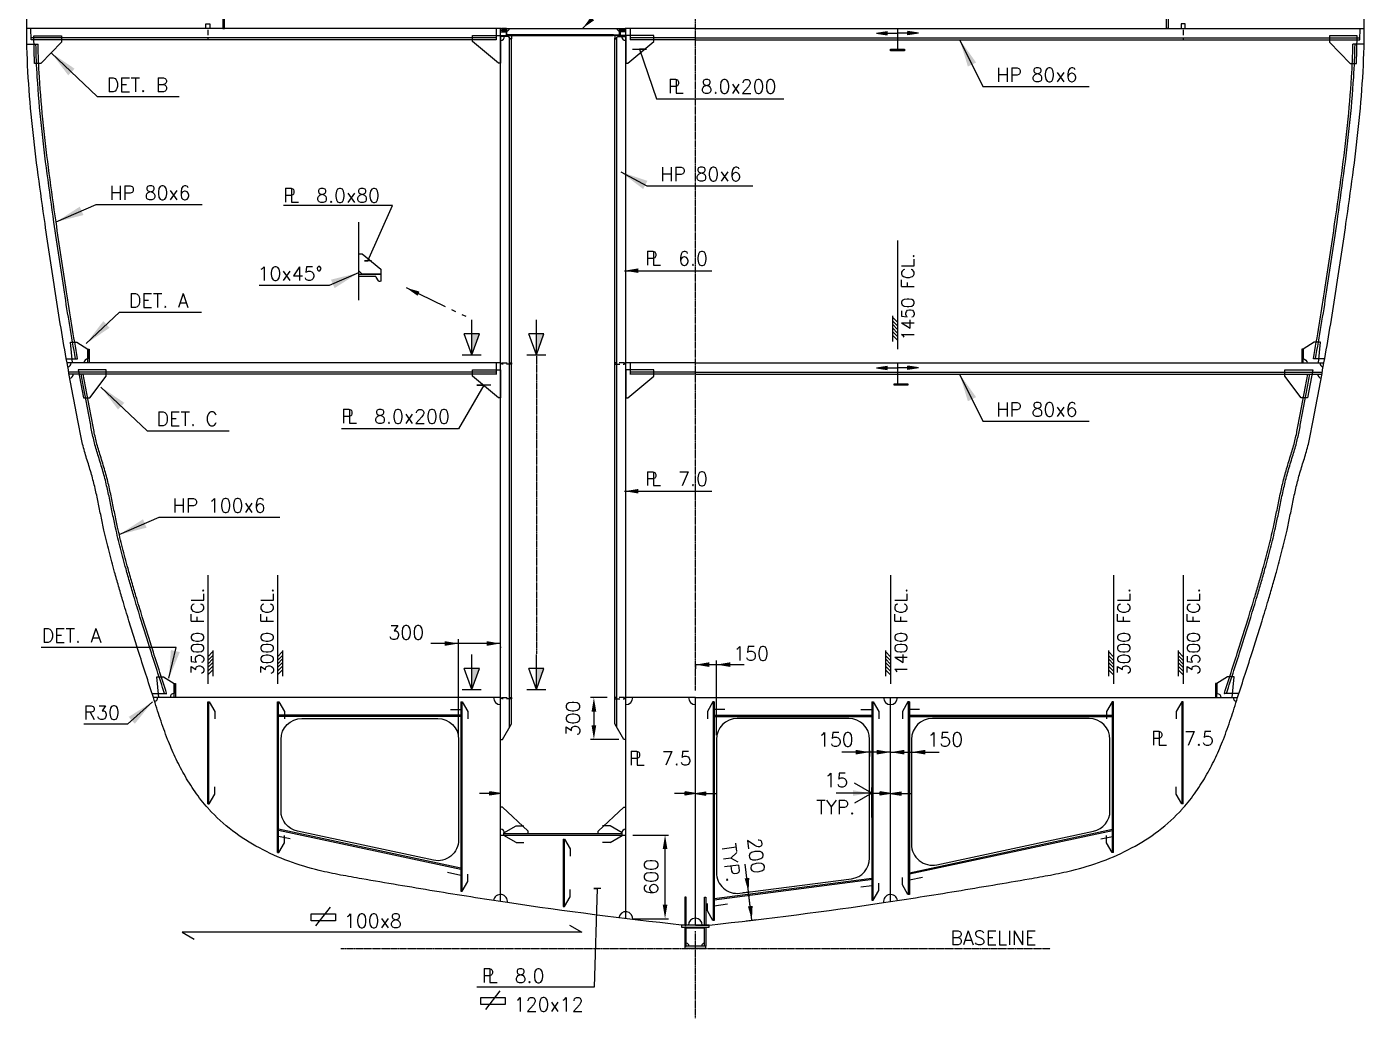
# Model space of a CAD drawing. Extents: x 53504 to 217282, y 25397 to 142583.
# Drawn here: x 184118 to 193718, y 115701 to 122813 of the extents above; entities that cross this region are included whole.
import ezdxf

# ---------------------------------------------------------------- set-up
doc = ezdxf.new("R2010")
doc.units = 0
doc.header["$LTSCALE"] = 250
for name, pattern in [('DASHED', [0.75, 0.5, -0.25]), ('PHANTOM', [2.1, 1.25, -0.2, 0.125, -0.2, 0.125, -0.2]), ('STP-035', [0.24, 0.15, -0.09])]:
    doc.linetypes.add(name, pattern=pattern)
doc.layers.get('0').update_dxf_attribs({"linetype": 'CONTINUOUS'})
doc.layers.get('DEFPOINTS').update_dxf_attribs({"linetype": 'CONTINUOUS'})
for name, color, linetype in [('S0CO1', 1, 'CONTINUOUS'), ('S0CO2', 2, 'CONTINUOUS'), ('S0CO5', 4, 'CONTINUOUS'), ('S0DA1', 1, 'DASHED'), ('S0DA2', 2, 'DASHED'), ('S0DIM', 2, 'CONTINUOUS'), ('S0PH1', 1, 'PHANTOM'), ('S0PH2', 2, 'PHANTOM'), ('S0TX2', 2, 'CONTINUOUS')]:
    doc.layers.add(name, color=color, linetype=linetype)
doc.styles.add('ROMANS', font='romans', dxfattribs={"height": 100})
doc.dimstyles.new('ORGINAL', dxfattribs={"dimscale": 100, "dimtxt": 1.8, "dimasz": 2, "dimexe": 0.5, "dimexo": 1, "dimgap": 0.5, "dimtad": 1, "dimdec": 0, "dimdsep": 46, "dimtxsty": 'ROMANS', "dimcen": 0, "dimclrd": 1, "dimclre": 1, "dimclrt": 2, "dimadec": 3, "dimazin": 2, "dimtfac": 1, "dimtdec": 0, "dimtmove": 0, "dimatfit": 3, "dimfxl": 1, "dimtvp": 100, "dimtolj": 1, "dimarcsym": 0})
doc.dimstyles.new('ROAR', dxfattribs={"dimscale": 0.4, "dimtxt": 150, "dimasz": 2.4, "dimexe": 100, "dimexo": 100, "dimgap": 400, "dimtad": 0, "dimdsep": 46, "dimtxsty": 'ROMANS', "dimblk1": 'PILB', "dimblk2": 'PILC', "dimsah": 1, "dimcen": 0, "dimclrd": 1, "dimclre": 1, "dimclrt": 2, "dimadec": 0, "dimazin": 0, "dimtfac": 1, "dimtmove": 2, "dimatfit": 3, "dimldrblk": 'PILB', "dimfxl": 100, "dimtvp": 100, "dimtolj": 1, "dimarcsym": 0})
doc.dimstyles.new('ROAR1', dxfattribs={"dimscale": 0.4, "dimtxt": 2, "dimasz": 2, "dimexe": 75, "dimexo": 75, "dimgap": 500, "dimtad": 0, "dimdsep": 46, "dimtxsty": 'ROMANS', "dimblk1": 'PILD', "dimblk2": 'PILC', "dimsah": 1, "dimcen": 0, "dimclrd": 1, "dimclre": 1, "dimclrt": 2, "dimadec": 0, "dimazin": 0, "dimtfac": 1, "dimtmove": 2, "dimatfit": 3, "dimldrblk": 'PILD', "dimfxl": 1, "dimtvp": 100, "dimtolj": 1, "dimarcsym": 0})
doc.dimstyles.get("Standard").update_dxf_attribs({"dimscale": 50, "dimtxt": 2, "dimasz": 2, "dimexe": 0.5, "dimexo": 1, "dimgap": 1, "dimtad": 1, "dimdsep": 46, "dimtxsty": 'ROMANS', "dimcen": 1.5, "dimclrd": 1, "dimclre": 1, "dimclrt": 2, "dimazin": 2, "dimtfac": 1, "dimtmove": 2, "dimatfit": 3, "dimfxl": 1, "dimtvp": 100, "dimtolj": 1, "dimarcsym": 0})

# ---------------------------------------------------------------- blocks, each defined once
blk = doc.blocks.new('*X7')
at = {"color": 0}
for p, q in [((13410, 17177), (13450, 17217)), ((13439, 17177), (13479, 17217)), ((13467, 17177), (13507, 17217)), ((13495, 17177), (13535, 17217)), ((13523, 17177), (13563, 17217)), ((13552, 17177), (13592, 17217))]:
    blk.add_line(p, q, dxfattribs=at)
blk = doc.blocks.new('TYKK')
at = {"layer": 'S0CO1'}
for p, q in [((-2.04, 0.82), (2.04, 0.82)), ((-2.04, 0), (2.04, 0))]:
    blk.add_line(p, q, dxfattribs=at)
at = {"layer": 'S0CO1', "xscale": 0.0204, "yscale": 0.0204, "zscale": 0.0204}
blk.add_blockref('*X7', (-275.41, -350.41), dxfattribs=at)
blk = doc.blocks.new('LLL')
at = {"layer": 'S0PH2'}
for p, q in [((42, 113), (42, 431)), ((110, 301), (-27, 301)), ((42, 113), (-27, 301)), ((42, 113), (110, 301)), ((-44, 113), (127, 113))]:
    blk.add_line(p, q, dxfattribs=at)
blk.add_solid([(110, 301), (42, 113), (110, 301), (42, 301)], dxfattribs=at)
blk = doc.blocks.new('PLDIM2')
at = {"layer": 'S0TX2', "style": 'ROMANS'}
for s, p in [('P', (-19.2, 0.3)), ('L', (22.8, 0.3))]:
    blk.add_text(s, height=100, dxfattribs=at).set_placement(p)
blk.add_attdef('XX.X', (168.5, -1.5), '', height=100, dxfattribs=at)
blk = doc.blocks.new('*D153')
at = {"layer": 'DEFPOINTS', "color": 0, "transparency": 16777216}
for p in [(188332.6, 118001.1), (188188.4, 117701.1), (188417.6, 117701.1)]:
    blk.add_point(p, dxfattribs=at)
at = {"layer": 'S0CO1', "color": 1, "lineweight": -2, "transparency": 16777216}
for p, q in [((188282.6, 118001.1), (188163.4, 118001.1)), ((188188.4, 117901.1), (188188.4, 117801.1)), ((188367.6, 117701.1), (188163.4, 117701.1))]:
    blk.add_line(p, q, dxfattribs=at)
at = {"layer": 'S0CO1', "color": 1, "transparency": 16777216}
for points in [[(188171.7, 117901.1), (188205.1, 117901.1), (188188.4, 118001.1)], [(188171.7, 117801.1), (188205.1, 117801.1), (188188.4, 117701.1)]]:
    blk.add_solid(points, dxfattribs=at)
at = {"layer": 'S0CO1', "color": 2, "transparency": 16777216, "insert": (188038.4, 117851.1), "char_height": 100, "attachment_point": 5, "rotation": 90, "style": 'ROMANS'}
blk.add_mtext('\\A1;300', dxfattribs=at)
blk = doc.blocks.new('FLST-2')
at = {"layer": 'S0TX2', "color": 1}
for p, q in [((-221.6, 65.4), (-117, 197.8)), ((-256, 101.1), (-256, 151.1)), ((-256, 151.1), (-81, 151.1)), ((-81, 101.1), (-256, 101.1)), ((-81, 151.1), (-81, 101.1))]:
    blk.add_line(p, q, dxfattribs=at)
at = {"layer": 'S0TX2', "style": 'ROMANS'}
blk.add_attdef('FL.ST', (-20.1, 50), '', height=100, dxfattribs=at)
blk = doc.blocks.new('ST10005')
at = {"color": 1}
for p, q in [((0, 0), (2, 0.32)), ((0, 0), (2, -0.32)), ((0, 0), (4, 0)), ((2, 0.32), (2, -0.32))]:
    blk.add_line(p, q, dxfattribs=at)
blk.add_solid([(0, 0), (2, 0.32), (0, 0), (2, -0.32)], dxfattribs=at)
blk = doc.blocks.new('PILD')
at = {"color": 1, "linetype": 'ByBlock'}
blk.add_line((0, 0), (250, 0), dxfattribs=at)
blk.add_solid([(125, 21), (125, -21), (0, 0)], dxfattribs=at)
blk = doc.blocks.new('PILC')
at = {"color": 1, "linetype": 'ByBlock'}
blk.add_line((0, 0), (-250, 0), dxfattribs=at)
blk.add_solid([(-125, 21), (-125, -21), (0, 0)], dxfattribs=at)
blk = doc.blocks.new('*D146')
at = {"layer": 'DEFPOINTS', "color": 0, "transparency": 16777216}
for p in [(187217.6, 118389), (187517.6, 118395.9), (187217.6, 117701.1)]:
    blk.add_point(p, dxfattribs=at)
at = {"layer": 'S0DIM', "color": 1, "lineweight": -2, "transparency": 16777216}
for p, q in [((187216.8, 118389), (187216, 118389)), ((187217.6, 117731.1), (187217.6, 118419)), ((187517.6, 118389), (187217.6, 118389)), ((187518.4, 118389), (187519.2, 118389)), ((187517.6, 118365.9), (187517.6, 118359))]:
    blk.add_line(p, q, dxfattribs=at)
at = {"layer": 'S0DIM', "color": 1, "lineweight": -2, "transparency": 16777216, "xscale": 0.8, "yscale": 0.8, "zscale": 0.8}
blk.add_blockref('PILC', (187217.6, 118389), dxfattribs=at)
at = {"layer": 'S0DIM', "color": 1, "lineweight": -2, "transparency": 16777216, "xscale": 0.8, "yscale": 0.8, "zscale": 0.8, "rotation": 180}
blk.add_blockref('PILD', (187517.6, 118389), dxfattribs=at)
at = {"layer": 'S0DIM', "color": 2, "transparency": 16777216, "insert": (186841.5, 118468.2), "char_height": 100, "attachment_point": 5, "style": 'ROMANS'}
blk.add_mtext('\\A1;300', dxfattribs=at)
blk = doc.blocks.new('*D147')
at = {"layer": 'DEFPOINTS', "color": 0, "transparency": 16777216}
for p in [(188917.6, 118266.3), (189067.6, 118237.5), (189067.6, 117701.1)]:
    blk.add_point(p, dxfattribs=at)
at = {"layer": 'S0DIM', "color": 1, "lineweight": -2, "transparency": 16777216}
for p, q in [((188916.8, 118237.5), (188916, 118237.5)), ((188917.6, 118237.5), (189067.6, 118237.5)), ((188917.6, 118236.3), (188917.6, 118207.5)), ((189067.6, 117731.1), (189067.6, 118267.5)), ((189068.4, 118237.5), (189069.2, 118237.5))]:
    blk.add_line(p, q, dxfattribs=at)
at = {"layer": 'S0DIM', "color": 1, "lineweight": -2, "transparency": 16777216, "xscale": 0.8, "yscale": 0.8, "zscale": 0.8}
blk.add_blockref('PILD', (188917.6, 118237.5), dxfattribs=at)
at = {"layer": 'S0DIM', "color": 1, "lineweight": -2, "transparency": 16777216, "xscale": 0.8, "yscale": 0.8, "zscale": 0.8, "rotation": 180}
blk.add_blockref('PILC', (189067.6, 118237.5), dxfattribs=at)
at = {"layer": 'S0DIM', "color": 2, "transparency": 16777216, "insert": (189316.6, 118316.7), "char_height": 100, "attachment_point": 5, "style": 'ROMANS'}
blk.add_mtext('\\A1;150', dxfattribs=at)
blk = doc.blocks.new('pil')
at = {"layer": 'S0CO1', "yscale": 37.5, "zscale": 37.5, "rotation": 180}
for p, xscale in [((-150, 0), -37.5), ((150, 0), 37.5)]:
    blk.add_blockref('ST10005', p, dxfattribs=dict(at, xscale=xscale))
blk = doc.blocks.new('snip')
at = {"color": 0, "linetype": 'ByBlock'}
for p, q in [((-75, -151), (-75, -221)), ((75, -151), (75, -221))]:
    blk.add_line(p, q, dxfattribs=at)
blk.add_lwpolyline([(75, -151), (13, -43), (-12, -43), (-75, -151)], dxfattribs=at)
blk = doc.blocks.new('*D148')
at = {"layer": 'DEFPOINTS', "color": 0, "transparency": 16777216}
for p in [(188417.6, 117015.2), (188699, 117015.2), (188417.6, 116415.2)]:
    blk.add_point(p, dxfattribs=at)
at = {"layer": 'S0CO1', "color": 1, "lineweight": -2, "transparency": 16777216}
for p, q in [((188467.6, 117015.2), (188724, 117015.2)), ((188699, 116515.2), (188699, 116915.2)), ((188467.6, 116415.2), (188724, 116415.2))]:
    blk.add_line(p, q, dxfattribs=at)
at = {"layer": 'S0CO1', "color": 1, "transparency": 16777216}
for points in [[(188682.3, 116915.2), (188715.7, 116915.2), (188699, 117015.2)], [(188682.3, 116515.2), (188715.7, 116515.2), (188699, 116415.2)]]:
    blk.add_solid(points, dxfattribs=at)
at = {"layer": 'S0CO1', "color": 2, "transparency": 16777216, "insert": (188599, 116715.2), "char_height": 100, "attachment_point": 5, "rotation": 90, "style": 'ROMANS'}
blk.add_mtext('\\A1;600', dxfattribs=at)
blk = doc.blocks.new('*D149')
at = {"layer": 'DEFPOINTS', "color": 0, "transparency": 16777216}
for p in [(190167.6, 117651.1), (190167.6, 117609.5), (190317.6, 117579.5)]:
    blk.add_point(p, dxfattribs=at)
at = {"layer": 'S0DIM', "color": 1, "lineweight": -2, "transparency": 16777216}
for p, q in [((190166.8, 117609.5), (190166, 117609.5)), ((190167.6, 117621.1), (190167.6, 117579.5)), ((190317.6, 117609.5), (190167.6, 117609.5)), ((190317.6, 117609.5), (190317.6, 117639.5)), ((190318.4, 117609.5), (190319.2, 117609.5))]:
    blk.add_line(p, q, dxfattribs=at)
at = {"layer": 'S0DIM', "color": 1, "lineweight": -2, "transparency": 16777216, "xscale": 0.8, "yscale": 0.8, "zscale": 0.8}
blk.add_blockref('PILC', (190167.6, 117609.5), dxfattribs=at)
at = {"layer": 'S0DIM', "color": 1, "lineweight": -2, "transparency": 16777216, "xscale": 0.8, "yscale": 0.8, "zscale": 0.8, "rotation": 180}
blk.add_blockref('PILD', (190317.6, 117609.5), dxfattribs=at)
at = {"layer": 'S0DIM', "color": 2, "transparency": 16777216, "insert": (189925, 117701.3), "char_height": 100, "attachment_point": 5, "style": 'ROMANS'}
blk.add_mtext('\\A1;150', dxfattribs=at)
blk = doc.blocks.new('PILB')
at = {"color": 1}
for q in [(130, 75), (130, -75)]:
    blk.add_line((0, 0), q, dxfattribs=at)
at = {"color": 1, "linetype": 'ByBlock'}
blk.add_line((0, 0), (250, 0), dxfattribs=at)
blk = doc.blocks.new('*D150')
at = {"layer": 'DEFPOINTS', "color": 0, "transparency": 16777216}
for p in [(190167.6, 117316), (190167.6, 117100.6), (190182.6, 117100.6)]:
    blk.add_point(p, dxfattribs=at)
at = {"layer": 'S0DIM', "color": 1, "lineweight": -2, "transparency": 16777216}
for p, q in [((190166.7, 117316), (190165.7, 117316)), ((190167.6, 117140.6), (190167.6, 117356)), ((190182.6, 117316), (190167.6, 117316)), ((190182.6, 117140.6), (190182.6, 117356)), ((190183.6, 117316), (190184.6, 117316))]:
    blk.add_line(p, q, dxfattribs=at)
at = {"layer": 'S0DIM', "color": 1, "lineweight": -2, "transparency": 16777216, "xscale": 0.9600000000000001, "yscale": 0.9600000000000001, "zscale": 0.9600000000000001}
blk.add_blockref('PILC', (190167.6, 117316), dxfattribs=at)
at = {"layer": 'S0DIM', "color": 1, "lineweight": -2, "transparency": 16777216, "xscale": 0.9600000000000001, "yscale": 0.9600000000000001, "zscale": 0.9600000000000001, "rotation": 180}
blk.add_blockref('PILB', (190182.6, 117316), dxfattribs=at)
at = {"layer": 'S0DIM', "color": 2, "transparency": 16777216, "insert": (189928.2, 117409.1), "char_height": 100, "attachment_point": 5, "style": 'ROMANS'}
blk.add_mtext('\\A1;15', dxfattribs=at)
blk = doc.blocks.new('*D151')
at = {"layer": 'DEFPOINTS', "color": 0, "transparency": 16777216}
for p in [(190467.6, 117651.1), (190467.6, 117609.5), (190317.6, 117579.5)]:
    blk.add_point(p, dxfattribs=at)
at = {"layer": 'S0DIM', "color": 1, "lineweight": -2, "transparency": 16777216}
for p, q in [((190316.8, 117609.5), (190316, 117609.5)), ((190317.6, 117609.5), (190317.6, 117639.5)), ((190317.6, 117609.5), (190467.6, 117609.5)), ((190467.6, 117621.1), (190467.6, 117579.5)), ((190468.4, 117609.5), (190469.2, 117609.5))]:
    blk.add_line(p, q, dxfattribs=at)
at = {"layer": 'S0DIM', "color": 1, "lineweight": -2, "transparency": 16777216, "xscale": 0.8, "yscale": 0.8, "zscale": 0.8}
blk.add_blockref('PILD', (190317.6, 117609.5), dxfattribs=at)
at = {"layer": 'S0DIM', "color": 1, "lineweight": -2, "transparency": 16777216, "xscale": 0.8, "yscale": 0.8, "zscale": 0.8, "rotation": 180}
blk.add_blockref('PILC', (190467.6, 117609.5), dxfattribs=at)
at = {"layer": 'S0DIM', "color": 2, "transparency": 16777216, "insert": (190710.3, 117701.3), "char_height": 100, "attachment_point": 5, "style": 'ROMANS'}
blk.add_mtext('\\A1;150', dxfattribs=at)
blk = doc.blocks.new('*D152')
at = {"layer": 'DEFPOINTS', "color": 0, "transparency": 16777216}
for p in [(189227.2, 116598.4), (189298.6, 116606.8), (189251, 116397)]:
    blk.add_point(p, dxfattribs=at)
at = {"layer": 'S0DIM', "color": 1, "lineweight": -2, "transparency": 16777216}
for p, q in [((189257, 116601.9), (189328.4, 116610.4)), ((189298.5, 116607.6), (189298.4, 116608.4)), ((189322.5, 116405.4), (189298.6, 116606.8)), ((189280.8, 116400.5), (189352.3, 116408.9)), ((189322.6, 116404.6), (189322.7, 116403.8))]:
    blk.add_line(p, q, dxfattribs=at)
at = {"layer": 'S0DIM', "color": 1, "lineweight": -2, "transparency": 16777216, "xscale": 0.8, "yscale": 0.8, "zscale": 0.8}
for name, p, rotation in [('PILC', (189298.6, 116606.8), 276.7494798006376), ('PILD', (189322.5, 116405.4), 96.74947980063762)]:
    blk.add_blockref(name, p, dxfattribs=dict(at, rotation=rotation))
at = {"layer": 'S0DIM', "color": 2, "transparency": 16777216, "insert": (189353.7, 116867.6), "char_height": 100, "attachment_point": 5, "rotation": 276.74948, "style": 'ROMANS'}
blk.add_mtext('\\A1;200', dxfattribs=at)
blk = doc.blocks.new('KJØL')
at = {"layer": 'S0CO1'}
blk.add_line((-65, -20), (65, -20), dxfattribs=at)
for points in [[(-75, 0), (-65, 0), (-65, 200), (-75, 200)], [(75, 0), (65, 0), (65, 200), (75, 200)]]:
    blk.add_lwpolyline(points, close=True, dxfattribs=at)
for centre, start, end in [((-65, -150), 0, 90), ((65, -150), 90, 180)]:
    blk.add_arc(centre, 20, start, end, dxfattribs=at)
at = {"layer": 'S0CO2'}
for points in [[(-100, -15), (100, -15), (100, 0), (-100, 0)], [(-75, -150), (-65, -150), (-65, -15), (-75, -15)], [(75, -150), (65, -150), (65, -15), (75, -15)], [(-75, -165), (75, -165), (75, -150), (-75, -150)]]:
    blk.add_lwpolyline(points, close=True, dxfattribs=at)

msp = doc.modelspace()

# ---------------------------------------------------------------- hatches: boundary and pattern name
at = {"layer": 'S0CO1'}
h = msp.add_hatch(dxfattribs=at)
h.set_pattern_fill('ANSI37', color=0, scale=2.666664, style=0)
h.set_pattern_definition([(45, (184051.016, 119782.64), (-5.986831, 5.986831), []), (135, (184051.016, 119782.64), (-5.986831, -5.986831), [])])
h.paths.add_polyline_path([(187557.636, 122786.09), (187557.636, 122801.09), (187527.636, 122801.09), (187527.636, 122786.09)])
h = msp.add_hatch(dxfattribs=at)
h.set_pattern_fill('ANSI37', color=0, scale=2.666664, style=0)
h.set_pattern_definition([(135, (191884.256, 119782.64), (5.986831, 5.986831), []), (45, (191884.256, 119782.64), (5.986831, -5.986831), [])])
h.paths.add_polyline_path([(188377.636, 122786.09), (188377.636, 122801.09), (188407.636, 122801.09), (188407.636, 122786.09)])

# ---------------------------------------------------------------- linework, layer by layer
at = {"layer": 'S0CO1', "color": 0}
for p, q in [((184148.215, 122718.12), (184147.635, 122801.09)), ((187487.636, 122801.09), (187487.636, 122718.12)), ((188447.636, 122801.09), (188447.636, 122718.12)), ((193687.057, 122718.12), (193687.636, 122801.09)), ((184118.725, 122688.12), (184198.741, 122688.12)), ((187487.636, 122733.12), (184148.11, 122733.12)), ((187487.636, 122718.12), (184148.215, 122718.12)), ((187582.635, 117787.691), (187582.635, 122733.181)), ((187597.635, 117813.671), (187597.635, 122730.533)), ((188329.969, 122756.09), (187607.636, 122756.09)), ((187607.636, 122751.09), (188327.636, 122751.09)), ((188337.636, 117813.671), (188337.636, 122730.533)), ((188352.636, 117787.691), (188352.636, 122733.181)), ((188917.636, 122733.12), (188447.636, 122733.12)), ((188917.636, 122718.12), (188447.636, 122718.12)), ((188917.636, 122733.12), (193687.161, 122733.12)), ((188917.636, 122718.12), (193687.057, 122718.12)), ((193716.547, 122688.12), (193636.531, 122688.12)), ((184401.614, 120431.09), (184482.901, 120431.09)), ((187487.636, 120401.09), (187487.636, 120318.12)), ((188447.636, 120401.09), (188447.636, 120318.12)), ((193433.657, 120431.09), (193352.37, 120431.09)), ((187487.636, 120336.09), (184418.917, 120336.09)), ((187487.636, 120321.09), (184421.687, 120321.09)), ((188917.636, 120336.09), (188447.636, 120336.09)), ((188917.636, 120321.09), (188447.636, 120321.09)), ((188917.636, 120336.09), (193416.354, 120336.09)), ((188917.636, 120321.09), (193413.584, 120321.09)), ((185016.882, 118031.09), (185121.922, 118031.09)), ((192818.39, 118031.09), (192713.35, 118031.09)), ((185417.636, 117239.078), (185417.636, 117971.09)), ((185425.636, 117239.078), (185425.636, 117971.09)), ((185917.636, 116889.935), (185917.636, 117971.09)), ((185925.636, 116889.935), (185925.636, 117971.09)), ((187232.636, 117971.09), (187232.636, 116612.364)), ((187240.636, 117971.09), (187240.636, 116612.364)), ((189044.636, 117971.09), (189044.636, 116402.983)), ((189052.636, 117971.09), (189052.636, 116402.983)), ((190182.636, 117971.09), (190182.636, 116549.147)), ((190190.636, 117971.09), (190190.636, 116549.147)), ((190444.636, 117971.09), (190444.636, 116588.769)), ((190452.636, 117971.09), (190452.636, 116588.769)), ((191909.636, 116889.935), (191909.636, 117971.09)), ((191917.636, 116889.935), (191917.636, 117971.09)), ((192409.636, 117239.078), (192409.636, 117971.09)), ((192417.636, 117239.078), (192417.636, 117971.09)), ((187232.636, 117874.09), (185925.636, 117874.09)), ((187232.636, 117866.09), (185925.636, 117866.09)), ((187532.636, 117701.089), (187597.635, 117813.671)), ((188402.636, 117701.089), (188337.636, 117813.671)), ((189052.636, 117874.09), (190182.636, 117874.09)), ((189052.636, 117866.09), (190182.636, 117866.09)), ((190452.636, 117874.09), (191909.636, 117874.09)), ((190452.636, 117866.09), (191909.636, 117866.09)), ((187517.636, 117701.089), (187532.636, 117701.089)), ((188417.636, 117701.089), (188402.636, 117701.089)), ((187232.636, 116777.028), (185925.636, 117056.332)), ((187232.636, 116768.848), (185925.636, 117048.152)), ((187542.636, 117027.241), (188392.636, 117027.241)), ((190452.636, 116744.973), (191909.636, 117056.332)), ((190452.636, 116736.793), (191909.636, 117048.152)), ((186009.41, 116987.301), (185925.636, 117005.203)), ((187517.636, 117015.241), (188417.636, 117015.241)), ((187967.636, 116985.241), (187967.636, 116503.34)), ((187975.636, 116985.241), (187975.636, 116503.34)), ((191825.861, 116987.301), (191909.636, 117005.203)), ((187232.636, 116725.899), (187138.541, 116746.007)), ((189052.636, 116558.793), (190182.636, 116704.73)), ((189052.636, 116550.726), (190190.636, 116697.696)), ((190105.392, 116644.338), (190182.636, 116654.314)), ((190452.636, 116693.845), (190546.731, 116713.952)), ((189052.636, 116508.378), (189147.334, 116520.608))]:
    msp.add_line(p, q, dxfattribs=at)
for points in [[(187527.636, 122786.09), (187557.636, 122786.09), (187557.636, 122801.09), (187527.636, 122801.09)], [(188407.636, 122786.09), (188377.636, 122786.09), (188377.636, 122801.09), (188407.636, 122801.09)], [(184218.36, 122548.12), (184173.314, 122548.12), (184167.863, 122748.12), (184367.865, 122748.12), (184367.865, 122703.12), (184218.36, 122548.12)], [(187502.636, 122551.09), (187317.64, 122706.09), (187317.64, 122751.09), (187517.636, 122751.09), (187517.636, 122551.09), (187502.636, 122551.09)], [(188432.636, 122551.09), (188617.631, 122706.09), (188617.631, 122751.09), (188417.636, 122751.09), (188417.636, 122551.09), (188432.636, 122551.09)], [(193616.911, 122548.12), (193661.958, 122548.12), (193667.409, 122748.12), (193467.406, 122748.12), (193467.406, 122703.12), (193616.911, 122548.12)], [(186500.239, 121184.551), (186525.239, 121184.551), (186660.239, 121074.551), (186660.239, 121037.051), (186525.239, 121037.051), (186500.239, 121062.051)], [(184557.032, 120401.09), (184557.032, 120501.09), (184565.032, 120501.09), (184565.032, 120401.09)], [(193278.239, 120401.09), (193278.239, 120501.09), (193270.239, 120501.09), (193270.239, 120401.09)], [(184570.704, 120151.09), (184687.331, 120306.09), (184687.331, 120351.09), (184487.331, 120351.09), (184524.916, 120151.09), (184570.704, 120151.09)], [(187502.636, 120151.09), (187317.64, 120306.09), (187317.64, 120351.09), (187517.636, 120351.09), (187517.636, 120151.09), (187502.636, 120151.09)], [(188432.636, 120151.09), (188617.631, 120306.09), (188617.631, 120351.09), (188417.636, 120351.09), (188417.636, 120151.09), (188432.636, 120151.09)], [(193264.567, 120151.09), (193147.94, 120306.09), (193147.94, 120351.09), (193347.94, 120351.09), (193310.355, 120151.09), (193264.567, 120151.09)], [(185176.527, 118001.09), (185176.527, 118101.09), (185184.527, 118101.09), (185184.527, 118001.09)], [(192658.744, 118001.09), (192658.744, 118101.09), (192650.744, 118101.09), (192650.744, 118001.09)]]:
    msp.add_lwpolyline(points, close=True, dxfattribs=at)
at = {"layer": 'S0CO1', "color": 0, "flags": 128}
for points in [[(184467.659, 120431.09, -0.00649983), (184387.652, 120910.249, -0.002238), (184313.106, 121410.385, -0.002147), (184264.467, 121757.541, -0.00760301), (184222.772, 122104.17), (184222.772, 122104.17, -0.010333), (184193.596, 122451.33), (184193.596, 122451.33, -0.01078742), (184183.738, 122688.12)], [(184482.901, 120431.09, -0.00653606), (184402.478, 120912.527, -0.002238), (184327.952, 121412.53, -0.00214701), (184279.331, 121759.559, -0.00760301), (184237.69, 122105.735), (184237.69, 122105.735, -0.010333), (184208.566, 122452.277), (184208.566, 122452.277, -0.0107737), (184198.741, 122688.12)], [(193352.37, 120431.09, 0.00653606), (193432.793, 120912.527, 0.002238), (193507.319, 121412.53, 0.00214701), (193555.94, 121759.559, 0.00760301), (193597.581, 122105.735), (193597.581, 122105.735, 0.010333), (193626.705, 122452.277), (193626.705, 122452.277, 0.0107737), (193636.531, 122688.12)], [(193367.612, 120431.09, 0.00649983), (193447.619, 120910.249, 0.002238), (193522.165, 121410.385, 0.002147), (193570.804, 121757.541, 0.00760301), (193612.5, 122104.17), (193612.5, 122104.17, 0.010333), (193641.675, 122451.33), (193641.676, 122451.33, 0.01078742), (193651.534, 122688.12)], [(185106.167, 118031.09, 0.00112468), (185052.653, 118196.448, -0.00258337), (184998.727, 118364.733), (184989.044, 118395.605), (184979.401, 118426.452), (184932.537, 118576.306, -0.003394), (184887.009, 118725.367, -0.002699), (184858.106, 118824.339, -0.002111), (184830.102, 118923.784, -0.004135), (184790.374, 119071.927, -0.008987), (184754.934, 119219.456, -0.005015), (184734.147, 119318.066, 0.001955), (184713.485, 119419.126, 0.005464), (184691.068, 119521.027, 0.012449), (184664.427, 119624.354, 0.008857), (184632.465, 119729.553, -0.014897), (184604.028, 119827.375, -0.015935), (184583.367, 119919.229, -0.002096), (184565.164, 120016.392, 0.001797), (184527.713, 120216.976, -0.00113673), (184508.135, 120321.09)], [(185121.922, 118031.09, -0.00000493), (185121.74, 118031.655, 0.001152), (185066.914, 118201.099, -0.00258326), (185013.037, 118369.229), (185003.357, 118400.094), (184993.718, 118430.927), (184946.854, 118580.783, -0.003394), (184901.384, 118729.651, -0.002699), (184872.527, 118828.466, -0.002111), (184844.558, 118927.789, -0.004135), (184804.894, 119075.692, -0.008987), (184769.58, 119222.697, -0.005015), (184748.855, 119321.013, 0.001955), (184728.169, 119422.188, 0.005464), (184705.681, 119524.41, 0.012449), (184678.854, 119628.459, 0.008857), (184646.738, 119734.167, -0.014897), (184618.55, 119831.132, -0.015935), (184598.099, 119922.053, -0.002096), (184579.919, 120019.092, 0.001797), (184542.448, 120219.782, -0.00110682), (184523.391, 120321.09)], [(192713.35, 118031.09, 0.00000493), (192713.531, 118031.655, -0.001152), (192768.357, 118201.099, 0.00258326), (192822.234, 118369.229), (192831.914, 118400.094), (192841.553, 118430.927), (192888.418, 118580.783, 0.003394), (192933.887, 118729.651, 0.002699), (192962.744, 118828.466, 0.002111), (192990.714, 118927.789, 0.004135), (193030.377, 119075.692, 0.008987), (193065.692, 119222.697, 0.005015), (193086.417, 119321.013, -0.001955), (193107.102, 119422.188, -0.005464), (193129.59, 119524.41, -0.012449), (193156.417, 119628.459, -0.008857), (193188.533, 119734.167, 0.014897), (193216.721, 119831.132, 0.015935), (193237.173, 119922.053, 0.002096), (193255.352, 120019.092, -0.001797), (193292.823, 120219.782, 0.00110682), (193311.88, 120321.09)], [(192729.104, 118031.09, -0.00112468), (192782.618, 118196.448, 0.00258337), (192836.544, 118364.733), (192846.227, 118395.605), (192855.87, 118426.452), (192902.734, 118576.306, 0.003394), (192948.262, 118725.367, 0.002699), (192977.165, 118824.339, 0.002111), (193005.169, 118923.784, 0.004135), (193044.897, 119071.927, 0.008987), (193080.337, 119219.456, 0.005015), (193101.124, 119318.066, -0.001955), (193121.786, 119419.126, -0.005464), (193144.204, 119521.027, -0.012449), (193170.845, 119624.354, -0.008857), (193202.806, 119729.553, 0.014897), (193231.243, 119827.375, 0.015935), (193251.904, 119919.229, 0.002096), (193270.107, 120016.392, -0.001797), (193307.558, 120216.976, 0.00113673), (193327.137, 120321.09)]]:
    msp.add_lwpolyline(points, format="xyb", dxfattribs=at)
at = {"layer": 'S0CO1', "color": 0}
for points in [[(184447.031, 120401.09), (184431.195, 120551.09), (184476.869, 120551.09), (184557.032, 120501.09), (184557.032, 120431.09, 0.41421356), (184527.032, 120401.09)], [(193388.241, 120401.09), (193404.077, 120551.09), (193358.403, 120551.09), (193278.239, 120501.09), (193278.239, 120431.09, -0.41421356), (193308.239, 120401.09)], [(185066.526, 118001.09), (185051.643, 118151.09), (185098.955, 118151.09), (185176.527, 118101.09), (185176.527, 118031.09, 0.41421356), (185146.527, 118001.09)], [(192768.746, 118001.09), (192783.629, 118151.09), (192736.316, 118151.09), (192658.744, 118101.09), (192658.744, 118031.09, -0.41421356), (192688.744, 118001.09)]]:
    msp.add_lwpolyline(points, format="xyb", dxfattribs=at)
for points in [[(185417.636, 117971.09), (185427.636, 117971.09), (185467.636, 117901.808), (185467.636, 117849.274)], [(185917.636, 117971.09), (185927.636, 117971.09), (185967.636, 117901.808), (185967.636, 117849.274)], [(187158.842, 117916.09), (187232.636, 117916.09), (187232.636, 117876.09)], [(187232.636, 117971.09), (187242.636, 117971.09), (187282.636, 117901.808), (187282.636, 117849.274)], [(189052.636, 117971.09), (189042.636, 117971.09), (189002.636, 117901.808), (189002.636, 117849.274)], [(189127.075, 117916.09), (189052.636, 117916.09), (189052.636, 117876.09)], [(190104.756, 117916.09), (190182.636, 117916.09), (190182.636, 117876.09)], [(190182.636, 117971.09), (190192.636, 117971.09), (190232.636, 117901.808), (190232.636, 117849.274)], [(190452.636, 117971.09), (190442.636, 117971.09), (190402.636, 117901.808), (190402.636, 117849.274)], [(190526.43, 117916.09), (190452.636, 117916.09), (190452.636, 117876.09)], [(191917.636, 117971.09), (191907.636, 117971.09), (191867.636, 117901.808), (191867.636, 117849.274)], [(192417.636, 117971.09), (192407.636, 117971.09), (192367.636, 117901.808), (192367.636, 117849.274)], [(185417.636, 117239.078), (185427.636, 117239.078), (185467.636, 117308.36), (185467.636, 117360.895)], [(192417.636, 117239.078), (192407.636, 117239.078), (192367.636, 117308.36), (192367.636, 117360.895)], [(187717.275, 117027.241), (187717.275, 117042.241), (187532.636, 117215.241), (187517.636, 117215.241)], [(188217.996, 117027.241), (188217.996, 117042.241), (188402.636, 117215.241), (188417.636, 117215.241)], [(185917.636, 116889.935), (185927.636, 116889.935), (185967.636, 116959.217), (185967.636, 117011.751)], [(187967.636, 116985.241), (187977.636, 116985.241), (188017.636, 116915.959), (188017.636, 116863.424)], [(191917.636, 116889.935), (191907.636, 116889.935), (191867.636, 116959.217), (191867.636, 117011.751)], [(187232.636, 116612.364), (187242.636, 116612.364), (187282.636, 116681.646), (187282.636, 116734.18)], [(190182.636, 116549.147), (190192.636, 116549.147), (190232.636, 116618.429), (190232.636, 116670.964)], [(190452.636, 116588.769), (190442.636, 116588.769), (190402.636, 116658.051), (190402.636, 116710.586)], [(187967.636, 116503.34), (187977.636, 116503.34), (188017.636, 116572.622), (188017.636, 116625.157)], [(189052.636, 116402.983), (189042.636, 116402.983), (189002.636, 116472.265), (189002.636, 116524.799)]]:
    msp.add_lwpolyline(points, dxfattribs=at)
for points in [[(187036.289, 116834.326), (186061.289, 117042.682, -0.35381126), (185942.636, 117189.37), (185942.636, 117701.09, -0.41421356), (186092.636, 117851.09), (187067.636, 117851.09, -0.41421356), (187217.636, 117701.09), (187217.636, 116981.014, -0.4773108)], [(190167.636, 117701.09, 0.41421356), (190017.636, 117851.09), (189217.636, 117851.09, 0.41421356), (189067.636, 117701.09), (189067.636, 116746.473, 0.45235211), (189236.848, 116597.708), (190036.848, 116701.026, 0.37707653), (190167.636, 116849.791)], [(190648.983, 116802.271), (191773.983, 117042.682, 0.35381126), (191892.636, 117189.37), (191892.636, 117701.09, 0.41421356), (191742.636, 117851.09), (190617.636, 117851.09, 0.41421356), (190467.636, 117701.09), (190467.636, 116948.959, 0.4773108)]]:
    msp.add_lwpolyline(points, format="xyb", close=True, dxfattribs=at)
for centre, radius, start, end in [((187562.493, 122801.265), 18.641, 270.437748, 359.4631394), ((188372.778, 122801.265), 18.641, 180.5368606, 269.562252), ((187517.636, 122744.09), 30, 270, 0), ((188417.636, 122744.09), 30, 180, 270), ((184407.031, 120401.09), 30, 280.3388199, 0), ((193428.241, 120401.09), 30, 180, 259.6611801), ((184421.687, 120321.09), 30, 280.3388199, 0), ((193413.584, 120321.09), 30, 180, 259.6611801), ((185026.526, 118001.09), 30, 287.8324078, 0.0002293), ((187517.636, 118001.09), 50, 180, 270), ((188417.636, 118001.09), 50, 270, 0), ((188917.636, 118001.09), 50, 180, 270), ((190317.636, 118001.09), 50, 180, 0), ((192808.746, 118001.09), 30, 179.9997509, 252.1745705), ((187517.636, 117027.241), 30, 0, 90), ((188417.636, 117027.241), 30, 90, 180), ((187517.636, 116538.097), 50, 351.4835378, 171.3632005), ((190317.636, 116538.097), 50, 8.6393403, 188.55466), ((188417.636, 116415.241), 50, 353.1638093, 172.9012642), ((188916.636, 116369.159), 50, 0.0000091, 179.9999905)]:
    msp.add_arc(centre, radius, start, end, dxfattribs=at)
at = {"layer": 'S0CO2', "color": 0}
for points in [[(185432.638, 122801.09), (185402.638, 122801.09), (185402.638, 122834.09), (185432.638, 122834.09)], [(192402.633, 122801.09), (192432.633, 122801.09), (192432.633, 122834.09), (192402.633, 122834.09)], [(190417.636, 122641.09), (190317.636, 122641.09), (190317.636, 122651.09), (190417.636, 122651.09)], [(190442.636, 120241.09), (190342.636, 120241.09), (190342.636, 120251.09), (190442.636, 120251.09)]]:
    msp.add_lwpolyline(points, close=True, dxfattribs=at)
at = {"layer": 'S0CO2', "color": 0, "linetype": 'ByBlock'}
for points in [[(187517.636, 122776.09), (187556.217, 122776.09), (187556.217, 122786.09), (187517.636, 122786.09)], [(188417.636, 122776.09), (188379.054, 122776.09), (188379.054, 122786.09), (188417.636, 122786.09)]]:
    msp.add_lwpolyline(points, dxfattribs=at)
for points in [[(187557.636, 122751.09), (187607.636, 122751.09), (187607.636, 122753.757, 0.41421356), (187605.302, 122756.09), (187562.636, 122756.09), (187562.636, 122798.757, 0.41421356), (187560.302, 122801.09), (187557.636, 122801.09)], [(188377.636, 122751.09), (188327.636, 122751.09), (188327.636, 122753.757, -0.41421356), (188329.969, 122756.09), (188372.636, 122756.09), (188372.636, 122798.757, -0.41421356), (188374.969, 122801.09), (188377.636, 122801.09)]]:
    msp.add_lwpolyline(points, format="xyb", close=True, dxfattribs=at)
at = {"layer": 'S0CO2', "color": 0}
for points in [[(187517.636, 122751.09), (187597.636, 122751.09), (187597.636, 122730.59, -0.76732699), (187586.44, 122727.59), (187576.913, 122741.59, 0.26794919), (187572.583, 122744.09), (187517.636, 122744.09)], [(188417.636, 122751.09), (188337.636, 122751.09), (188337.636, 122730.59, 0.76732699), (188348.832, 122727.59), (188358.358, 122741.59, -0.26794919), (188362.688, 122744.09), (188417.636, 122744.09)]]:
    msp.add_lwpolyline(points, format="xyb", close=True, dxfattribs=at)
msp.add_lwpolyline([(186660.239, 120994.702, -0.77334375), (186641.577, 120989.55), (186625.7, 121017.051, 0.26794919), (186617.04, 121022.051), (186500.239, 121022.051), (186500.239, 121037.051), (186660.239, 121037.051), (186660.239, 120994.4)], format="xyb", dxfattribs=at)
at = {"layer": 'S0CO5', "color": 0}
for p, q in [((187522.636, 122801.09), (184117.635, 122801.09)), ((187517.636, 116538.097), (187517.636, 122801.09)), ((187524.636, 122801.09), (188410.636, 122801.09)), ((188917.636, 122801.09), (188412.636, 122801.09)), ((188417.636, 116415.241), (188417.636, 122801.09)), ((188917.636, 122801.09), (193717.636, 122801.09)), ((190367.636, 122801.09), (190367.636, 122651.09)), ((186500.239, 120851.251), (186500.239, 121410.903)), ((187517.636, 120401.09), (184407.031, 120401.09)), ((188917.636, 120401.09), (188417.636, 120401.09)), ((188917.636, 120401.09), (193428.241, 120401.09)), ((190367.636, 120401.09), (190367.636, 120251.09)), ((187517.636, 118001.09), (185026.526, 118001.09)), ((188917.636, 118001.09), (188417.636, 118001.09)), ((188917.636, 116369.159), (188917.636, 118001.09)), ((188917.636, 118001.09), (192808.746, 118001.09)), ((190317.636, 116538.097), (190317.636, 118001.09))]:
    msp.add_line(p, q, dxfattribs=at)
at = {"layer": 'S0CO5', "color": 0, "flags": 128}
for points in [[(188918.636, 116369.159), (188817.636, 116369.159, -0.010083), (187567.636, 116530.575, -0.00374), (187044.251, 116612.931, -0.001831), (186521.814, 116701.09, -0.003184), (186369.197, 116728.419, -0.014419), (186217.636, 116761.104, -0.027447), (185997.739, 116828.191, -0.035136), (185787.935, 116922.195, -0.038969), (185594.413, 117046.067, -0.046672), (185424.819, 117201.09, -0.002289), (185417.636, 117209.078, -0.029808), (185325.699, 117325.528, -0.023455), (185246.661, 117451.09, -0.019517), (185183.318, 117573.995, -0.016047), (185128.868, 117701.09, -0.014193), (185075.369, 117850.296, -0.001314), (185026.526, 118001.09, 0.001152), (184971.842, 118170.095, -0.002584), (184917.636, 118339.254), (184907.94, 118370.168), (184898.273, 118401.09), (184851.412, 118550.936, -0.003394), (184805.55, 118701.09, -0.002699), (184776.387, 118800.953, -0.002111), (184748.188, 118901.09, -0.004135), (184708.096, 119050.59, -0.008987), (184671.942, 119201.09, -0.005015), (184650.803, 119301.369, 0.001955), (184630.275, 119401.774, 0.005464), (184608.257, 119501.859, 0.012449), (184582.672, 119601.09, 0.008857), (184551.586, 119703.406, -0.014897), (184521.736, 119806.09, -0.015935), (184499.887, 119903.228, -0.002096), (184481.553, 120001.09, 0.001797), (184444.214, 120201.076, -0.002175), (184407.031, 120401.09, -0.00675), (184323.406, 120900.379, -0.002238), (184248.774, 121401.09, -0.002147), (184200.058, 121748.798, -0.007603), (184158.126, 122097.39, -0.010333), (184128.725, 122447.226, -0.015795), (184117.635, 122798.12), (184117.635, 123321.09)], [(188916.636, 116369.159), (189017.636, 116369.159, 0.010083), (190267.636, 116530.575, 0.00374), (190791.021, 116612.931, 0.001831), (191313.457, 116701.09, 0.003184), (191466.075, 116728.419, 0.014419), (191617.636, 116761.104, 0.027447), (191837.532, 116828.191, 0.035136), (192047.336, 116922.195, 0.038969), (192240.858, 117046.067, 0.046672), (192410.452, 117201.09, 0.002289), (192417.636, 117209.078, 0.029808), (192509.573, 117325.528, 0.023455), (192588.611, 117451.09, 0.019517), (192651.953, 117573.995, 0.016047), (192706.403, 117701.09, 0.014193), (192759.902, 117850.296, 0.001314), (192808.746, 118001.09, -0.001152), (192863.43, 118170.095, 0.002584), (192917.636, 118339.254), (192927.331, 118370.168), (192936.998, 118401.09), (192983.86, 118550.936, 0.003394), (193029.722, 118701.09, 0.002699), (193058.885, 118800.953, 0.002111), (193087.083, 118901.09, 0.004135), (193127.175, 119050.59, 0.008987), (193163.33, 119201.09, 0.005015), (193184.468, 119301.369, -0.001955), (193204.996, 119401.774, -0.005464), (193227.014, 119501.859, -0.012449), (193252.599, 119601.09, -0.008857), (193283.685, 119703.406, 0.014897), (193313.535, 119806.09, 0.015935), (193335.385, 119903.228, 0.002096), (193353.719, 120001.09, -0.001797), (193391.058, 120201.076, 0.002175), (193428.241, 120401.09, 0.00675), (193511.866, 120900.379, 0.002238), (193586.497, 121401.09, 0.002147), (193635.213, 121748.798, 0.007603), (193677.145, 122097.39, 0.010333), (193706.546, 122447.226, 0.015795), (193717.636, 122798.12), (193717.636, 123321.09)]]:
    msp.add_lwpolyline(points, format="xyb", dxfattribs=at)
at = {"layer": 'S0DA1', "color": 0, "linetype": 'STP-035'}
for points in [[(187527.636, 120401.09), (187597.635, 120401.09), (187597.635, 120393.09), (187527.636, 120393.09)], [(188407.636, 120401.09), (188337.636, 120401.09), (188337.636, 120393.09), (188407.636, 120393.09)], [(187527.636, 118001.09), (187597.635, 118001.09), (187597.635, 117993.09), (187527.636, 117993.09)], [(188407.636, 118001.09), (188337.636, 118001.09), (188337.636, 117993.09), (188407.636, 117993.09)]]:
    msp.add_lwpolyline(points, close=True, dxfattribs=at)
at = {"layer": 'S0DA2', "color": 0, "linetype": 'STP-035'}
for p, q in [((185417.638, 122791.09), (185417.638, 122721.09)), ((192417.633, 122791.09), (192417.633, 122721.09))]:
    msp.add_line(p, q, dxfattribs=at)
at = {"layer": 'S0DIM', "color": 0}
for p, q in [((190367.636, 121279.349), (190367.636, 120500.372)), ((185417.636, 118879.349), (185417.636, 118100.372)), ((185917.636, 118879.349), (185917.636, 118100.372)), ((190317.636, 118879.349), (190317.636, 118100.372)), ((191917.636, 118879.349), (191917.636, 118100.372)), ((192417.636, 118879.349), (192417.636, 118100.372))]:
    msp.add_line(p, q, dxfattribs=at)
for points in [[(185525.636, 122801.09), (185537.636, 122801.09), (185537.636, 122901.09), (185525.636, 122901.09), (185525.636, 122801.09)], [(192309.636, 122801.09), (192297.636, 122801.09), (192297.636, 122901.09), (192309.636, 122901.09), (192309.636, 122801.09)]]:
    msp.add_lwpolyline(points, close=True, dxfattribs=at)
at = {"layer": 'S0PH1', "color": 0, "ltscale": 0.02}
for p, q in [((188917.636, 118051.024), (188917.636, 126784.977)), ((187775.442, 120460.002), (187775.442, 118314.726)), ((188917.636, 115701.09), (188917.636, 116325.461)), ((186372.042, 116201.09), (191463.23, 116201.09))]:
    msp.add_line(p, q, dxfattribs=at)
at = {"layer": 'S0TX2', "color": 0}
for points in [[(188465.503, 122653.145), (188565.503, 122653.145), (188515.503, 122653.145), (188636.574, 122296.312), (189551.999, 122296.312)], [(186591.935, 121134.458), (186541.935, 121134.458), (186566.935, 121134.458), (186743.118, 121530.001), (185961.317, 121530.001)], [(187447.481, 120241.579), (187347.481, 120241.579), (187397.481, 120241.579), (187217.744, 119928.521), (186377.834, 119928.521)], [(188237.186, 116630.939), (188187.186, 116630.939), (188212.186, 116630.939), (188189.277, 115922.819), (187348.764, 115922.819)], [(188014.29, 116368.361), (188100.892, 116318.361), (185232.307, 116318.361), (185318.91, 116268.361)]]:
    msp.add_lwpolyline(points, dxfattribs=at)

# ---------------------------------------------------------------- block references
at = {"layer": 'S0CO1', "color": 0}
for name, p in [('pil', (190367.636, 122765.921)), ('pil', (190367.636, 120365.407)), ('KJØL', (188916.636, 116369.159))]:
    msp.add_blockref(name, p, dxfattribs=at)
at = {"layer": 'S0CO1', "color": 0, "xscale": 0.8, "yscale": 0.8, "zscale": 0.8}
for p in [(187278.832, 120369.801), (187742.165, 120369.801), (187278.832, 117969.801), (187742.165, 117969.801)]:
    msp.add_blockref('LLL', p, dxfattribs=at)
at = {"layer": 'S0CO1', "color": 0}
for name, p, xscale, yscale, zscale, rotation in [('ST10005', (187517.636, 117313.509), 37.5, 37.5, 37.5, 180), ('ST10005', (188917.636, 117313.509), 37.5, 37.5, 37.5, 180), ('ST10005', (188917.636, 117313.509), -37.5, 37.5, 37.5, 180), ('ST10005', (190317.636, 117313.509), 37.5, 37.5, 37.5, 180), ('ST10005', (190317.636, 117313.509), -37.5, 37.5, 37.5, 180), ('snip', (187508.506, 117021.241), -0.8, 0.8, 0.8, 89.99999999999976), ('snip', (188426.766, 117021.241), 0.8, 0.8, 0.8, 270.0000000000001)]:
    msp.add_blockref(name, p, dxfattribs=dict(at, xscale=xscale, yscale=yscale, zscale=zscale, rotation=rotation))
at = {"layer": 'S0DIM', "color": 0, "extrusion": (0, 0, -1), "yscale": 45, "zscale": -45}
for p, xscale, rotation in [((-190330.916, 120647.62), -45, 90.00000000000088), ((-185454.356, 118247.62), 45, 269.9999999999992), ((-185954.356, 118247.62), 45, 269.9999999999992), ((-190280.916, 118247.62), -45, 90.00000000000088), ((-191880.916, 118247.62), -45, 90.00000000000088), ((-192380.916, 118247.62), -45, 90.00000000000088)]:
    msp.add_blockref('TYKK', p, dxfattribs=dict(at, xscale=xscale, rotation=rotation))
at = {"layer": 'S0TX2', "color": 0}
ref = msp.add_blockref('PLDIM2', (188737.903, 122336.364), dxfattribs=at)
ref.add_attrib('XX.X', '8.0x200', (188954.899, 122334.905), dxfattribs={"height": 100, "style": 'ROMANS'})
ref = msp.add_blockref('PLDIM2', (185977.825, 121554.84), dxfattribs=at)
ref.add_attrib('XX.X', '8.0x80', (186194.821, 121553.38), dxfattribs={"height": 100, "style": 'ROMANS'})
ref = msp.add_blockref('PLDIM2', (188575.577, 121102.995), dxfattribs=at)
ref.add_attrib('XX.X', '6.0', (188792.573, 121101.536), dxfattribs={"height": 100, "style": 'ROMANS'})
ref = msp.add_blockref('PLDIM2', (186393.903, 119968.573), dxfattribs=at)
ref.add_attrib('XX.X', '8.0x200', (186610.899, 119967.114), dxfattribs={"height": 100, "style": 'ROMANS'})
ref = msp.add_blockref('PLDIM2', (188575.577, 119521.065), dxfattribs=at)
ref.add_attrib('XX.X', '7.0', (188792.573, 119519.606), dxfattribs={"height": 100, "style": 'ROMANS'})
ref = msp.add_blockref('PLDIM2', (192206.515, 117659.321), dxfattribs=at)
ref.add_attrib('XX.X', '7.5', (192423.511, 117657.862), dxfattribs={"height": 100, "style": 'ROMANS'})
ref = msp.add_blockref('PLDIM2', (188458.457, 117516.684), dxfattribs=at)
ref.add_attrib('XX.X', '7.5', (188675.453, 117515.225), dxfattribs={"height": 100, "style": 'ROMANS'})
for p, values in [((186414.047, 116299.031), {'FL.ST': '100x8'}), ((187633.224, 115699.225), {'FL.ST': '120x12'})]:
    msp.add_blockref('FLST-2', p, dxfattribs=at).add_auto_attribs(values)
ref = msp.add_blockref('PLDIM2', (187402.546, 115957.034), dxfattribs=at)
ref.add_attrib('XX.X', '8.0', (187619.542, 115955.575), dxfattribs={"height": 100, "style": 'ROMANS'})

# ---------------------------------------------------------------- texts
at = {"layer": 'S0DIM', "color": 0, "style": 'ROMANS', "text_generation_flag": 6}
for s, p in [('1450 FCL.', (190487.386, 120562.864)), ('3500 FCL.', (185387.885, 118162.864)), ('3000 FCL.', (185887.885, 118162.864)), ('1400 FCL.', (190437.386, 118162.864)), ('3000 FCL.', (192037.386, 118162.864)), ('3500 FCL.', (192537.386, 118162.864))]:
    msp.add_text(s, height=90, rotation=270, dxfattribs=at).set_placement(p)
at = {"layer": 'S0DIM', "color": 0, "style": 'ROMANS'}
for s, p in [('R30', (184525.472, 117843.016)), ('TYP.', (189785.017, 117164.441)), ('BASELINE', (190747.094, 116227.851))]:
    msp.add_text(s, height=100, dxfattribs=at).set_placement(p)
msp.add_text('TYP.', height=100, rotation=277.6300265, dxfattribs=at).set_placement((189105.041, 116948.296))
at = {"layer": 'S0TX2', "color": 0, "style": 'ROMANS'}
for s, p in [('HP 80x6', (191076.435, 122418.278)), ('DET. B', (184691.761, 122346.746)), ('HP 80x6', (188664.697, 121706.339)), ('HP 80x6', (184710.719, 121571.398)), ('10x45%%D', (185774.548, 120991.929)), ('DET. A', (184850.534, 120800.06)), ('HP 80x6', (191076.435, 120018.278)), ('DET. C', (185049.092, 119949.716)), ('HP 100x6', (185164.314, 119329.078)), ('DET. A', (184224.456, 118395.514))]:
    msp.add_text(s, height=100, dxfattribs=at).set_placement(p)

# ---------------------------------------------------------------- dimensions: what is measured, and where the dimension line sits
at = {"layer": 'S0CO1', "color": 0}
for base, p1, p2, picture, middle in [((188188.416, 117701.089), (188332.636, 118001.09), (188417.636, 117701.089), '*D153', (188038.416, 117851.089)), ((188698.994, 117015.241), (188417.636, 116415.241), (188417.636, 117015.241), '*D148', (188598.994, 116715.241))]:
    dim = msp.add_linear_dim(base=base, p1=p1, p2=p2, angle=90, dimstyle='STANDARD', dxfattribs=at)
    dim.commit()
    dim.dimension.update_dxf_attribs({"geometry": picture, "text_midpoint": middle})
at = {"layer": 'S0DIM', "color": 0}
for base, p1, p2, picture, middle in [((187217.636, 118389.006), (187517.636, 118395.882), (187217.636, 117701.09), '*D146', (186841.531, 118468.224)), ((190467.636, 117609.473), (190317.636, 117579.473), (190467.636, 117651.09), '*D151', (190710.31, 117701.254))]:
    dim = msp.add_linear_dim(base=base, p1=p1, p2=p2, dimstyle='ROAR1', dxfattribs=at)
    dim.commit()
    dim.dimension.update_dxf_attribs({"geometry": picture, "text_midpoint": middle, "dimtype": 160})
for base, p1, p2, dimstyle, picture, middle in [((189067.636, 118237.471), (188917.636, 118266.278), (189067.636, 117701.09), 'ROAR1', '*D147', (189316.575, 118316.689)), ((190167.636, 117609.473), (190317.636, 117579.473), (190167.636, 117651.09), 'ROAR1', '*D149', (189924.961, 117701.254)), ((190167.637, 117316.019), (190182.636, 117100.605), (190167.637, 117100.605), 'ROAR', '*D150', (189928.208, 117409.108))]:
    dim = msp.add_linear_dim(base=base, p1=p1, p2=p2, angle=180, dimstyle=dimstyle, dxfattribs=at)
    dim.commit()
    dim.dimension.update_dxf_attribs({"geometry": picture, "text_midpoint": middle, "dimtype": 160})
dim = msp.add_linear_dim(base=(189298.633, 116606.846), p1=(189251.037, 116396.961), p2=(189227.198, 116598.392), angle=96.7494798, text='200', dimstyle='ROAR1', dxfattribs=at)
dim.commit()
dim.dimension.update_dxf_attribs({"geometry": '*D152', "text_midpoint": (189353.655, 116867.633), "dimtype": 161})

# ---------------------------------------------------------------- leaders
at = {"layer": 'S0CO1', "color": 0}
for points in [[(188106.246, 122801.09), (188748.598, 123420.767), (186834.388, 123420.767)], [(188407.636, 121063.233), (189034.893, 121063.233)], [(188407.636, 119481.302), (189034.893, 119481.302)]]:
    msp.add_leader(points, dimstyle='STANDARD', override={"dimgap": 1, "dimtad": 0}, dxfattribs=at)
at = {"layer": 'S0PH1', "color": 0}
msp.add_leader([(186839.797, 120941.366), (187312.109, 120714.726)], dimstyle='STANDARD', override={"dimgap": 1, "dimtad": 0}, dxfattribs=at)
at = {"layer": 'S0TX2', "color": 0}
for points in [[(190813.433, 122721.09), (190980.52, 122383.906), (191743.373, 122383.906)], [(184293.113, 122625.62), (184624.223, 122312.374), (185212.037, 122312.374)], [(188380.675, 121771.645), (188568.782, 121671.967), (189329.82, 121671.967)], [(184327.952, 121412.53), (184614.804, 121537.026), (185377.657, 121537.026)], [(186497.949, 121047.175), (186288.477, 120957.558), (185784.724, 120957.558)], [(184544.583, 120540.137), (184782.997, 120765.688), (185370.81, 120765.688)], [(190813.433, 120321.09), (190980.52, 119983.906), (191743.373, 119983.906)], [(184650.444, 120228.59), (184981.554, 119915.344), (185569.368, 119915.344)], [(184781.547, 119170.211), (185068.399, 119294.706), (185934.555, 119294.706)], [(185138.012, 118140.137), (185190.528, 118361.143), (184219.956, 118361.143)], [(185020.453, 117971.095), (184840.579, 117810.447), (184527.409, 117810.447)]]:
    msp.add_leader(points, dimstyle='ORGINAL', dxfattribs=at)

doc.saveas('drawing.dxf')
